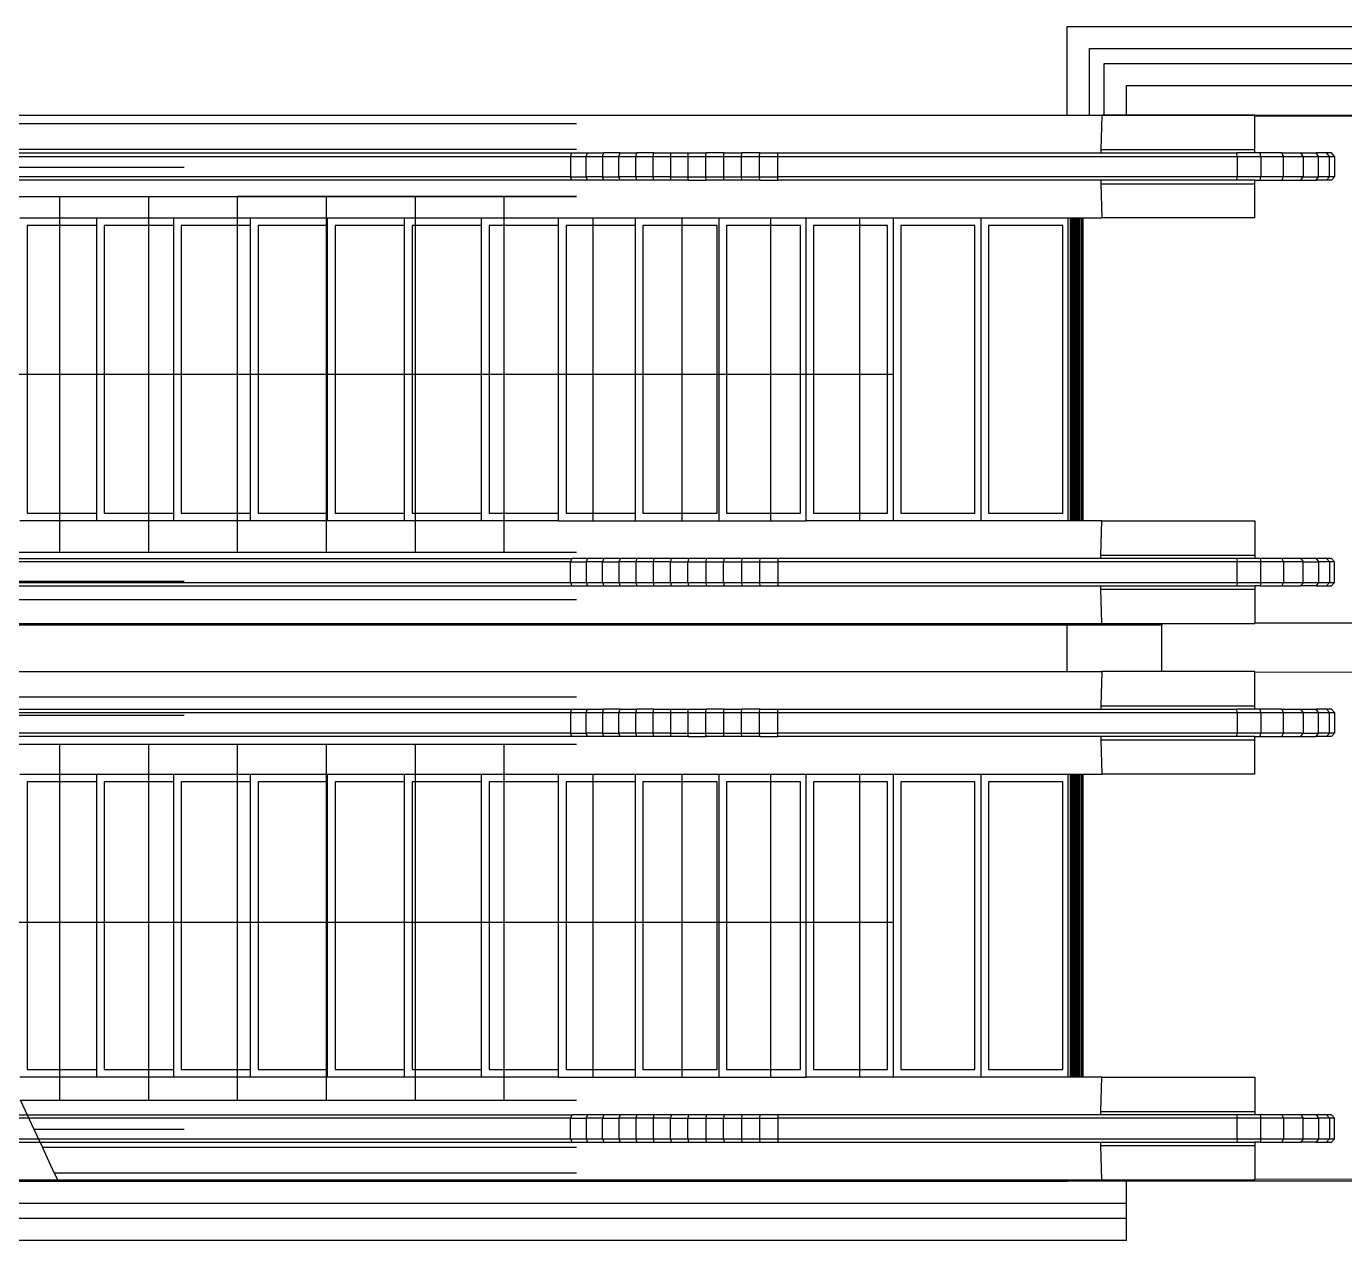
# Model space of a CAD drawing. Extents: x -81148 to 10972, y -53931 to 52487.
# Drawn here: x -23372 to -18923, y -16786 to -12690 of the extents above; entities that cross this region are included whole.
import ezdxf

# ---------------------------------------------------------------- set-up
doc = ezdxf.new("R2010")
doc.units = 0
doc.layers.get('0').update_dxf_attribs({"linetype": 'CONTINUOUS'})

msp = doc.modelspace()

# ---------------------------------------------------------------- linework, layer by layer
for p, q in [((-19859.2, -12990.4), (-19859.2, -12690.4)), ((-19859.2, -12690.4), (-15525.4, -12690.4)), ((-19859.2, -12990.4), (-19859.2, -12690.4)), ((-19859.2, -12690.4), (-15525.4, -12690.4)), ((-19784.2, -12990.4), (-19784.2, -12765.4)), ((-19784.2, -12765.4), (-15525.4, -12765.4)), ((-19734.2, -12990.4), (-19734.2, -12815.4)), ((-19734.2, -12815.4), (-15525.4, -12815.4)), ((-19659.2, -12990.4), (-19659.2, -12890.4)), ((-19659.2, -12890.4), (-15525.4, -12890.4)), ((-30454.7, -12990.4), (-19859.2, -12990.4)), ((-24944, -12990.4), (-21515.5, -12990.4)), ((-21515.5, -13019.4), (-24930.5, -13019.4)), ((-19859.2, -12990.4), (-19742.4, -12990.4)), ((-19742.4, -12990.4), (-19746.1, -13105.8)), ((-19226.1, -12990.4), (-19742.4, -12990.4)), ((-19742.4, -12990.4), (-17359.2, -12990.4)), ((-19226.1, -12991.8), (-19226.1, -12990.4)), ((-19226.1, -12991.8), (-18034.2, -12993.5)), ((-19226.1, -13105.8), (-19226.1, -12991.8)), ((-25882.9, -13117.3), (-21531.3, -13117.3)), ((-21515.5, -13105.4), (-24890.3, -13105.4)), ((-21536.2, -13128.9), (-21531.3, -13117.3)), ((-21531.3, -13117.3), (-21478, -13117.3)), ((-21482.7, -13128.9), (-21478, -13117.3)), ((-21478, -13117.3), (-21423.6, -13117.3)), ((-21427.9, -13128.9), (-21423.6, -13117.3)), ((-21368.1, -13117.3), (-21423.6, -13117.3)), ((-21372, -13128.9), (-21368.1, -13117.3)), ((-21368.1, -13117.3), (-21311.6, -13117.3)), ((-21315, -13128.9), (-21311.6, -13117.3)), ((-21254.2, -13117.3), (-21311.6, -13117.3)), ((-21257.2, -13128.9), (-21254.2, -13117.3)), ((-21254.2, -13117.3), (-21196, -13117.3)), ((-21198.6, -13128.9), (-21196, -13117.3)), ((-21196, -13117.3), (-21137.1, -13117.3)), ((-21139.2, -13128.9), (-21137.1, -13117.3)), ((-21137.1, -13117.3), (-21077.6, -13117.3)), ((-21079.3, -13128.9), (-21077.6, -13117.3)), ((-21017.6, -13117.3), (-21077.6, -13117.3)), ((-21018.9, -13128.9), (-21017.6, -13117.3)), ((-21017.6, -13117.3), (-20957.4, -13117.3)), ((-20958.2, -13128.9), (-20957.4, -13117.3)), ((-20896.8, -13117.3), (-20957.4, -13117.3)), ((-20897.3, -13128.9), (-20896.8, -13117.3)), ((-20896.8, -13117.3), (-20836.1, -13117.3)), ((-20836.2, -13128.9), (-20836.1, -13117.3)), ((-20836.1, -13117.3), (-19746.1, -13117.3)), ((-19746.1, -13105.8), (-19746.1, -13117.3)), ((-19746.1, -13105.8), (-19226.1, -13105.8)), ((-19746.1, -13117.3), (-19286.8, -13117.3)), ((-19286.1, -13128.9), (-19286.8, -13117.3)), ((-19226.1, -13117.3), (-19286.8, -13117.3)), ((-19226.1, -13117.3), (-19226.1, -13105.8)), ((-19208.1, -13117.3), (-19226.1, -13117.3)), ((-19205.6, -13128.9), (-19208.1, -13117.3)), ((-19134.7, -13117.3), (-19208.1, -13117.3)), ((-19129.9, -13128.9), (-19134.7, -13117.3)), ((-19134.7, -13117.3), (-19070.5, -13117.3)), ((-19063.7, -13128.9), (-19070.5, -13117.3)), ((-19070.5, -13117.3), (-19019.3, -13117.3)), ((-19010.9, -13128.9), (-19019.3, -13117.3)), ((-18984.3, -13117.3), (-19019.3, -13117.3)), ((-18974.8, -13128.9), (-18984.3, -13117.3)), ((-18967.6, -13117.3), (-18984.3, -13117.3)), ((-18957.5, -13128.9), (-18967.6, -13117.3)), ((-25902.9, -13128.9), (-21536.2, -13128.9)), ((-24862.3, -13165.4), (-22839.5, -13165.4)), ((-21536.2, -13128.9), (-21482.7, -13128.9)), ((-21536.2, -13128.9), (-21536.2, -13198.1)), ((-21482.7, -13128.9), (-21427.9, -13128.9)), ((-21482.7, -13198.1), (-21482.7, -13128.9)), ((-21427.9, -13128.9), (-21372, -13128.9)), ((-21427.9, -13128.9), (-21427.9, -13198.1)), ((-21372, -13198.1), (-21372, -13128.9)), ((-21372, -13128.9), (-21315, -13128.9)), ((-21315, -13128.9), (-21257.2, -13128.9)), ((-21315, -13198.1), (-21315, -13128.9)), ((-21257.2, -13128.9), (-21198.6, -13128.9)), ((-21257.2, -13198.1), (-21257.2, -13128.9)), ((-21198.6, -13128.9), (-21139.2, -13128.9)), ((-21198.6, -13128.9), (-21198.6, -13198.1)), ((-21139.2, -13128.9), (-21079.3, -13128.9)), ((-21139.2, -13128.9), (-21139.2, -13198.1)), ((-21079.3, -13128.9), (-21018.9, -13128.9)), ((-21079.3, -13198.1), (-21079.3, -13128.9)), ((-21018.9, -13128.9), (-21018.9, -13198.1)), ((-21018.9, -13128.9), (-20958.2, -13128.9)), ((-20958.2, -13128.9), (-20897.3, -13128.9)), ((-20958.2, -13198.1), (-20958.2, -13128.9)), ((-20897.3, -13128.9), (-20836.2, -13128.9)), ((-20897.3, -13198.1), (-20897.3, -13128.9)), ((-20836.2, -13128.9), (-19286.1, -13128.9)), ((-20836.2, -13198.1), (-20836.2, -13128.9)), ((-19286.1, -13128.9), (-19205.6, -13128.9)), ((-19286.1, -13128.9), (-19286.1, -13198.1)), ((-19205.6, -13128.9), (-19129.9, -13128.9)), ((-19205.6, -13128.9), (-19205.6, -13198.1)), ((-19129.9, -13128.9), (-19063.7, -13128.9)), ((-19129.9, -13198.1), (-19129.9, -13128.9)), ((-19063.7, -13128.9), (-19063.7, -13198.1)), ((-19063.7, -13128.9), (-19010.9, -13128.9)), ((-19010.9, -13128.9), (-18974.8, -13128.9)), ((-19010.9, -13198.1), (-19010.9, -13128.9)), ((-18974.8, -13198.1), (-18974.8, -13128.9)), ((-18974.8, -13128.9), (-18957.5, -13128.9)), ((-18957.5, -13128.9), (-18957.5, -13198.1)), ((-21536.2, -13198.1), (-23783.9, -13198.1)), ((-21531.3, -13209.6), (-23698.4, -13209.6)), ((-21536.2, -13198.1), (-21482.7, -13198.1)), ((-21531.3, -13209.6), (-21536.2, -13198.1)), ((-21478, -13209.6), (-21531.3, -13209.6)), ((-21427.9, -13198.1), (-21482.7, -13198.1)), ((-21478, -13209.6), (-21482.7, -13198.1)), ((-21423.6, -13209.6), (-21478, -13209.6)), ((-21423.6, -13209.6), (-21427.9, -13198.1)), ((-21427.9, -13198.1), (-21372, -13198.1)), ((-21368.1, -13209.6), (-21423.6, -13209.6)), ((-21368.1, -13209.6), (-21372, -13198.1)), ((-21315, -13198.1), (-21372, -13198.1)), ((-21311.6, -13209.6), (-21368.1, -13209.6)), ((-21257.2, -13198.1), (-21315, -13198.1)), ((-21311.6, -13209.6), (-21315, -13198.1)), ((-21254.2, -13209.6), (-21311.6, -13209.6)), ((-21198.6, -13198.1), (-21257.2, -13198.1)), ((-21254.2, -13209.6), (-21257.2, -13198.1)), ((-21196, -13209.6), (-21254.2, -13209.6)), ((-21196, -13209.6), (-21198.6, -13198.1)), ((-21198.6, -13198.1), (-21139.2, -13198.1)), ((-21137.1, -13209.6), (-21196, -13209.6)), ((-21137.1, -13209.6), (-21139.2, -13198.1)), ((-21139.2, -13198.1), (-21079.3, -13198.1)), ((-21137.1, -13209.6), (-21077.6, -13209.6)), ((-21079.3, -13198.1), (-21018.9, -13198.1)), ((-21077.6, -13209.6), (-21079.3, -13198.1)), ((-21017.6, -13209.6), (-21077.6, -13209.6)), ((-21018.9, -13198.1), (-20958.2, -13198.1)), ((-21017.6, -13209.6), (-21018.9, -13198.1)), ((-20957.4, -13209.6), (-21017.6, -13209.6)), ((-20957.4, -13209.6), (-20958.2, -13198.1)), ((-20958.2, -13198.1), (-20897.3, -13198.1)), ((-20896.8, -13209.6), (-20957.4, -13209.6)), ((-20896.8, -13209.6), (-20897.3, -13198.1)), ((-20897.3, -13198.1), (-20836.2, -13198.1)), ((-20896.8, -13209.6), (-20836.1, -13209.6)), ((-20836.1, -13209.6), (-20836.2, -13198.1)), ((-19286.1, -13198.1), (-20836.2, -13198.1)), ((-19746.1, -13209.6), (-20836.1, -13209.6)), ((-19746.1, -13209.6), (-19746.1, -13221.2)), ((-19286.8, -13209.6), (-19746.1, -13209.6)), ((-19286.8, -13209.6), (-19286.1, -13198.1)), ((-19226.1, -13209.6), (-19286.8, -13209.6)), ((-19205.6, -13198.1), (-19286.1, -13198.1)), ((-19226.1, -13221.2), (-19226.1, -13209.6)), ((-19226.1, -13209.6), (-19208.1, -13209.6)), ((-19208.1, -13209.6), (-19205.6, -13198.1)), ((-19208.1, -13209.6), (-19134.7, -13209.6)), ((-19129.9, -13198.1), (-19205.6, -13198.1)), ((-19134.7, -13209.6), (-19129.9, -13198.1)), ((-19134.7, -13209.6), (-19070.5, -13209.6)), ((-19063.7, -13198.1), (-19129.9, -13198.1)), ((-19070.5, -13209.6), (-19063.7, -13198.1)), ((-19070.5, -13209.6), (-19019.3, -13209.6)), ((-19063.7, -13198.1), (-19010.9, -13198.1)), ((-19019.3, -13209.6), (-19010.9, -13198.1)), ((-18984.3, -13209.6), (-19019.3, -13209.6)), ((-18974.8, -13198.1), (-19010.9, -13198.1)), ((-18984.3, -13209.6), (-18974.8, -13198.1)), ((-18967.6, -13209.6), (-18984.3, -13209.6)), ((-18957.5, -13198.1), (-18974.8, -13198.1)), ((-18957.5, -13198.1), (-18967.6, -13209.6)), ((-19746.1, -13221.2), (-19226.1, -13221.2)), ((-19746.1, -13221.2), (-19742.4, -13336.5)), ((-19226.1, -13336.5), (-19226.1, -13221.2)), ((-23559.2, -13264.4), (-23259.2, -13264.4)), ((-23259.2, -14464.4), (-23259.2, -13264.4)), ((-23259.2, -13264.4), (-22959.2, -13264.4)), ((-22959.2, -14464.4), (-22959.2, -13264.4)), ((-22959.2, -13264.4), (-22659.2, -13264.4)), ((-22659.2, -14464.4), (-22659.2, -13264.4)), ((-22359.2, -13264.4), (-22659.2, -13264.4)), ((-22659.2, -13264.4), (-21515.5, -13264.4)), ((-22359.2, -14464.4), (-22359.2, -13264.4)), ((-22059.2, -13264.4), (-22359.2, -13264.4)), ((-22059.2, -14464.4), (-22059.2, -13264.4)), ((-21759.2, -13264.4), (-22059.2, -13264.4)), ((-21759.2, -14464.4), (-21759.2, -13264.4)), ((-21515.5, -13264.4), (-21759.2, -13264.4)), ((-23394.4, -13336.5), (-23134.6, -13336.5)), ((-23134.6, -13336.5), (-22874.8, -13336.5)), ((-23134.6, -13362.2), (-23134.6, -13336.5)), ((-22874.8, -13336.5), (-22615, -13336.5)), ((-22874.8, -13362.2), (-22874.8, -13336.5)), ((-22615, -13336.5), (-22355.2, -13336.5)), ((-22615, -13362.2), (-22615, -13336.5)), ((-22355.2, -13336.5), (-22095.4, -13336.5)), ((-22355.2, -13362.2), (-22355.2, -13336.5)), ((-22095.4, -13336.5), (-21835.6, -13336.5)), ((-22095.4, -13362.2), (-22095.4, -13336.5)), ((-21835.6, -13336.5), (-21575.8, -13336.5)), ((-21835.6, -13362.2), (-21835.6, -13336.5)), ((-21575.8, -13362.2), (-21575.8, -13336.5)), ((-21575.8, -13336.5), (-21316, -13336.5)), ((-21459.2, -14358.7), (-21459.2, -13336.5)), ((-21316, -13362.2), (-21316, -13336.5)), ((-21316, -13336.5), (-21034.1, -13336.5)), ((-21159.2, -14358.7), (-21159.2, -13336.5)), ((-21034.1, -14358.7), (-21034.1, -13336.5)), ((-21034.1, -13336.5), (-20740.6, -13336.5)), ((-20859.2, -14358.7), (-20859.2, -13336.5)), ((-20740.6, -14358.7), (-20740.6, -13336.5)), ((-20740.6, -13336.5), (-20445.9, -13336.5)), ((-20559.2, -14358.7), (-20559.2, -13336.5)), ((-20445.9, -14358.7), (-20445.9, -13336.5)), ((-20445.9, -13336.5), (-20149.7, -13336.5)), ((-20149.7, -14358.7), (-20149.7, -13336.5)), ((-20149.7, -13336.5), (-19856.1, -13336.5)), ((-19856.1, -14358.7), (-19856.1, -13336.5)), ((-19856.1, -13336.5), (-19849.7, -13336.5)), ((-19849.7, -13336.5), (-19849.7, -14358.7)), ((-19849.7, -13336.5), (-19847.3, -13336.5)), ((-19847.3, -13336.5), (-19847.3, -14358.7)), ((-19847.3, -13336.5), (-19842.9, -13336.5)), ((-19842.9, -13336.5), (-19842.9, -14358.7)), ((-19842.9, -13336.5), (-19838.6, -13336.5)), ((-19838.6, -13336.5), (-19838.6, -14358.7)), ((-19838.6, -13336.5), (-19834.3, -13336.5)), ((-19834.3, -13336.5), (-19834.3, -14358.7)), ((-19834.3, -13336.5), (-19830, -13336.5)), ((-19830, -13336.5), (-19830, -14358.7)), ((-19830, -13336.5), (-19825.8, -13336.5)), ((-19825.8, -13336.5), (-19825.8, -14358.7)), ((-19825.8, -13336.5), (-19821.7, -13336.5)), ((-19821.7, -13336.5), (-19821.7, -14358.7)), ((-19821.7, -13336.5), (-19817.7, -13336.5)), ((-19817.7, -14358.7), (-19817.7, -13336.5)), ((-19817.7, -13336.5), (-19813.7, -13336.5)), ((-19813.7, -13336.5), (-19813.7, -14358.7)), ((-19813.7, -13336.5), (-19809.9, -13336.5)), ((-19809.9, -13336.5), (-19809.9, -14358.7)), ((-19809.9, -13336.5), (-19806.1, -13336.5)), ((-19806.1, -13336.5), (-19742.4, -13336.5)), ((-19806.1, -14358.7), (-19806.1, -13336.5)), ((-19226.1, -13336.5), (-19742.4, -13336.5)), ((-23369.4, -13362.2), (-23369.4, -14333)), ((-23134.6, -13362.2), (-23369.4, -13362.2)), ((-23134.6, -14333), (-23134.6, -13362.2)), ((-23109.6, -13362.2), (-23109.6, -14333)), ((-22874.8, -13362.2), (-23109.6, -13362.2)), ((-22874.8, -14333), (-22874.8, -13362.2)), ((-22849.8, -13362.2), (-22849.8, -14333)), ((-22615, -13362.2), (-22849.8, -13362.2)), ((-22615, -14333), (-22615, -13362.2)), ((-22590, -13362.2), (-22590, -14333)), ((-22355.2, -13362.2), (-22590, -13362.2)), ((-22355.2, -14333), (-22355.2, -13362.2)), ((-22330.2, -13362.2), (-22330.2, -14333)), ((-22095.4, -13362.2), (-22330.2, -13362.2)), ((-22095.4, -14333), (-22095.4, -13362.2)), ((-22070.4, -13362.2), (-22070.4, -14333)), ((-21835.6, -13362.2), (-22070.4, -13362.2)), ((-21835.6, -14333), (-21835.6, -13362.2)), ((-21810.6, -13362.2), (-21810.6, -14333)), ((-21575.8, -13362.2), (-21810.6, -13362.2)), ((-21575.8, -14333), (-21575.8, -13362.2)), ((-21550.8, -13362.2), (-21550.8, -14333)), ((-21316, -13362.2), (-21550.8, -13362.2)), ((-21316, -14333), (-21316, -13362.2)), ((-21291, -13362.2), (-21291, -14333)), ((-21041, -13362.2), (-21291, -13362.2)), ((-21041, -14333), (-21041, -13362.2)), ((-21009.1, -13362.2), (-21009.1, -14333)), ((-20759.1, -13362.2), (-21009.1, -13362.2)), ((-20759.1, -14333), (-20759.1, -13362.2)), ((-20715.6, -13362.2), (-20715.6, -14333)), ((-20465.6, -13362.2), (-20715.6, -13362.2)), ((-20465.6, -14333), (-20465.6, -13362.2)), ((-20420.9, -13362.2), (-20420.9, -14333)), ((-20170.9, -13362.2), (-20420.9, -13362.2)), ((-20170.9, -14333), (-20170.9, -13362.2)), ((-20124.7, -13362.2), (-20124.7, -14333)), ((-19874.7, -13362.2), (-20124.7, -13362.2)), ((-19874.7, -14333), (-19874.7, -13362.2)), ((-20445.9, -13864.4), (-23836.5, -13864.4)), ((-23134.6, -14358.7), (-23394.4, -14358.7)), ((-23369.4, -14333), (-23134.6, -14333)), ((-23134.6, -14358.7), (-23134.6, -14333)), ((-22874.8, -14358.7), (-23134.6, -14358.7)), ((-23109.6, -14333), (-22874.8, -14333)), ((-22874.8, -14358.7), (-22874.8, -14333)), ((-22615, -14358.7), (-22874.8, -14358.7)), ((-22849.8, -14333), (-22615, -14333)), ((-22615, -14358.7), (-22615, -14333)), ((-22355.2, -14358.7), (-22615, -14358.7)), ((-22590, -14333), (-22355.2, -14333)), ((-22355.2, -14358.7), (-22355.2, -14333)), ((-22095.4, -14358.7), (-22355.2, -14358.7)), ((-22330.2, -14333), (-22095.4, -14333)), ((-22095.4, -14358.7), (-22095.4, -14333)), ((-21835.6, -14358.7), (-22095.4, -14358.7)), ((-22070.4, -14333), (-21835.6, -14333)), ((-21835.6, -14358.7), (-21835.6, -14333)), ((-21575.8, -14358.7), (-21835.6, -14358.7)), ((-21810.6, -14333), (-21575.8, -14333)), ((-21575.8, -14358.7), (-21575.8, -14333)), ((-21575.8, -14358.7), (-21316, -14358.7)), ((-21550.8, -14333), (-21316, -14333)), ((-21316, -14358.7), (-21316, -14333)), ((-21316, -14358.7), (-21034.1, -14358.7)), ((-21291, -14333), (-21041, -14333)), ((-21034.1, -14358.7), (-20740.6, -14358.7)), ((-21009.1, -14333), (-20759.1, -14333)), ((-20445.9, -14358.7), (-20740.6, -14358.7)), ((-20715.6, -14333), (-20465.6, -14333)), ((-20149.7, -14358.7), (-20445.9, -14358.7)), ((-20420.9, -14333), (-20170.9, -14333)), ((-19856.1, -14358.7), (-20149.7, -14358.7)), ((-20124.7, -14333), (-19874.7, -14333)), ((-19849.7, -14358.7), (-19856.1, -14358.7)), ((-19847.3, -14358.7), (-19849.7, -14358.7)), ((-19842.9, -14358.7), (-19847.3, -14358.7)), ((-19838.6, -14358.7), (-19842.9, -14358.7)), ((-19834.3, -14358.7), (-19838.6, -14358.7)), ((-19830, -14358.7), (-19834.3, -14358.7)), ((-19825.8, -14358.7), (-19830, -14358.7)), ((-19821.7, -14358.7), (-19825.8, -14358.7)), ((-19817.7, -14358.7), (-19821.7, -14358.7)), ((-19813.7, -14358.7), (-19817.7, -14358.7)), ((-19809.9, -14358.7), (-19813.7, -14358.7)), ((-19806.1, -14358.7), (-19809.9, -14358.7)), ((-19806.1, -14333), (-19804.7, -14333)), ((-19742.4, -14358.7), (-19806.1, -14358.7)), ((-19746.1, -14474.1), (-19742.4, -14358.7)), ((-19742.4, -14358.7), (-19226.1, -14358.7)), ((-19226.1, -14358.7), (-19226.1, -14474.1)), ((-21536.2, -14497.1), (-23783.9, -14497.1)), ((-23763.9, -14485.6), (-21531.3, -14485.6)), ((-23559.2, -14464.4), (-21515.5, -14464.4)), ((-21531.3, -14485.6), (-21536.2, -14497.1)), ((-21536.2, -14497.1), (-21482.7, -14497.1)), ((-21536.2, -14566.4), (-21536.2, -14497.1)), ((-21478, -14485.6), (-21531.3, -14485.6)), ((-21478, -14485.6), (-21482.7, -14497.1)), ((-21427.9, -14497.1), (-21482.7, -14497.1)), ((-21482.7, -14497.1), (-21482.7, -14566.4)), ((-21423.6, -14485.6), (-21478, -14485.6)), ((-21423.6, -14485.6), (-21427.9, -14497.1)), ((-21427.9, -14566.4), (-21427.9, -14497.1)), ((-21427.9, -14497.1), (-21372, -14497.1)), ((-21368.1, -14485.6), (-21423.6, -14485.6)), ((-21368.1, -14485.6), (-21372, -14497.1)), ((-21372, -14497.1), (-21372, -14566.4)), ((-21315, -14497.1), (-21372, -14497.1)), ((-21311.6, -14485.6), (-21368.1, -14485.6)), ((-21311.6, -14485.6), (-21315, -14497.1)), ((-21257.2, -14497.1), (-21315, -14497.1)), ((-21315, -14497.1), (-21315, -14566.4)), ((-21254.2, -14485.6), (-21311.6, -14485.6)), ((-21254.2, -14485.6), (-21257.2, -14497.1)), ((-21198.6, -14497.1), (-21257.2, -14497.1)), ((-21257.2, -14497.1), (-21257.2, -14566.4)), ((-21196, -14485.6), (-21254.2, -14485.6)), ((-21196, -14485.6), (-21198.6, -14497.1)), ((-21198.6, -14566.4), (-21198.6, -14497.1)), ((-21198.6, -14497.1), (-21139.2, -14497.1)), ((-21137.1, -14485.6), (-21196, -14485.6)), ((-21137.1, -14485.6), (-21139.2, -14497.1)), ((-21139.2, -14497.1), (-21079.3, -14497.1)), ((-21139.2, -14566.4), (-21139.2, -14497.1)), ((-21077.6, -14485.6), (-21137.1, -14485.6)), ((-21077.6, -14485.6), (-21079.3, -14497.1)), ((-21079.3, -14497.1), (-21018.9, -14497.1)), ((-21079.3, -14497.1), (-21079.3, -14566.4)), ((-21017.6, -14485.6), (-21077.6, -14485.6)), ((-21017.6, -14485.6), (-21018.9, -14497.1)), ((-21018.9, -14566.4), (-21018.9, -14497.1)), ((-21018.9, -14497.1), (-20958.2, -14497.1)), ((-20957.4, -14485.6), (-21017.6, -14485.6)), ((-20957.4, -14485.6), (-20958.2, -14497.1)), ((-20958.2, -14497.1), (-20958.2, -14566.4)), ((-20958.2, -14497.1), (-20897.3, -14497.1)), ((-20896.8, -14485.6), (-20957.4, -14485.6)), ((-20896.8, -14485.6), (-20897.3, -14497.1)), ((-20897.3, -14497.1), (-20897.3, -14566.4)), ((-20897.3, -14497.1), (-20836.2, -14497.1)), ((-20836.1, -14485.6), (-20896.8, -14485.6)), ((-20836.1, -14485.6), (-20836.2, -14497.1)), ((-19286.1, -14497.1), (-20836.2, -14497.1)), ((-20836.2, -14497.1), (-20836.2, -14566.4)), ((-19746.1, -14485.6), (-20836.1, -14485.6)), ((-19746.1, -14485.6), (-19746.1, -14474.1)), ((-19746.1, -14474.1), (-19226.1, -14474.1)), ((-19286.8, -14485.6), (-19746.1, -14485.6)), ((-19286.8, -14485.6), (-19286.1, -14497.1)), ((-19226.1, -14485.6), (-19286.8, -14485.6)), ((-19286.1, -14566.4), (-19286.1, -14497.1)), ((-19205.6, -14497.1), (-19286.1, -14497.1)), ((-19226.1, -14474.1), (-19226.1, -14485.6)), ((-19208.1, -14485.6), (-19226.1, -14485.6)), ((-19208.1, -14485.6), (-19205.6, -14497.1)), ((-19134.7, -14485.6), (-19208.1, -14485.6)), ((-19129.9, -14497.1), (-19205.6, -14497.1)), ((-19205.6, -14566.4), (-19205.6, -14497.1)), ((-19134.7, -14485.6), (-19129.9, -14497.1)), ((-19070.5, -14485.6), (-19134.7, -14485.6)), ((-19063.7, -14497.1), (-19129.9, -14497.1)), ((-19129.9, -14497.1), (-19129.9, -14566.4)), ((-19070.5, -14485.6), (-19063.7, -14497.1)), ((-19019.3, -14485.6), (-19070.5, -14485.6)), ((-19063.7, -14566.4), (-19063.7, -14497.1)), ((-19063.7, -14497.1), (-19010.9, -14497.1)), ((-19019.3, -14485.6), (-19010.9, -14497.1)), ((-18984.3, -14485.6), (-19019.3, -14485.6)), ((-19010.9, -14497.1), (-19010.9, -14566.4)), ((-18974.8, -14497.1), (-19010.9, -14497.1)), ((-18967.6, -14485.6), (-18984.3, -14485.6)), ((-18984.3, -14485.6), (-18974.8, -14497.1)), ((-18974.8, -14497.1), (-18974.8, -14566.4)), ((-18957.5, -14497.1), (-18974.8, -14497.1)), ((-18957.5, -14497.1), (-18967.6, -14485.6)), ((-18957.5, -14566.4), (-18957.5, -14497.1)), ((-22839.5, -14563.4), (-24209.2, -14563.4)), ((-23783.9, -14566.4), (-21536.2, -14566.4)), ((-23763.9, -14577.9), (-21531.3, -14577.9)), ((-21536.2, -14566.4), (-21482.7, -14566.4)), ((-21536.2, -14566.4), (-21531.3, -14577.9)), ((-21531.3, -14577.9), (-21478, -14577.9)), ((-21482.7, -14566.4), (-21427.9, -14566.4)), ((-21482.7, -14566.4), (-21478, -14577.9)), ((-21478, -14577.9), (-21423.6, -14577.9)), ((-21427.9, -14566.4), (-21423.6, -14577.9)), ((-21427.9, -14566.4), (-21372, -14566.4)), ((-21423.6, -14577.9), (-21368.1, -14577.9)), ((-21372, -14566.4), (-21315, -14566.4)), ((-21372, -14566.4), (-21368.1, -14577.9)), ((-21368.1, -14577.9), (-21311.6, -14577.9)), ((-21315, -14566.4), (-21257.2, -14566.4)), ((-21315, -14566.4), (-21311.6, -14577.9)), ((-21311.6, -14577.9), (-21254.2, -14577.9)), ((-21257.2, -14566.4), (-21198.6, -14566.4)), ((-21257.2, -14566.4), (-21254.2, -14577.9)), ((-21254.2, -14577.9), (-21196, -14577.9)), ((-21198.6, -14566.4), (-21139.2, -14566.4)), ((-21198.6, -14566.4), (-21196, -14577.9)), ((-21196, -14577.9), (-21137.1, -14577.9)), ((-21139.2, -14566.4), (-21079.3, -14566.4)), ((-21139.2, -14566.4), (-21137.1, -14577.9)), ((-21137.1, -14577.9), (-21077.6, -14577.9)), ((-21079.3, -14566.4), (-21018.9, -14566.4)), ((-21079.3, -14566.4), (-21077.6, -14577.9)), ((-21077.6, -14577.9), (-21017.6, -14577.9)), ((-21018.9, -14566.4), (-20958.2, -14566.4)), ((-21018.9, -14566.4), (-21017.6, -14577.9)), ((-21017.6, -14577.9), (-20957.4, -14577.9)), ((-20958.2, -14566.4), (-20897.3, -14566.4)), ((-20958.2, -14566.4), (-20957.4, -14577.9)), ((-20957.4, -14577.9), (-20896.8, -14577.9)), ((-20897.3, -14566.4), (-20896.8, -14577.9)), ((-20897.3, -14566.4), (-20836.2, -14566.4)), ((-20896.8, -14577.9), (-20836.1, -14577.9)), ((-20836.2, -14566.4), (-20836.1, -14577.9)), ((-20836.2, -14566.4), (-19286.1, -14566.4)), ((-20836.1, -14577.9), (-19746.1, -14577.9)), ((-19746.1, -14589.4), (-19746.1, -14577.9)), ((-19746.1, -14577.9), (-19286.8, -14577.9)), ((-19742.4, -14704.8), (-19746.1, -14589.4)), ((-19746.1, -14589.4), (-19226.1, -14589.4)), ((-19286.1, -14566.4), (-19286.8, -14577.9)), ((-19286.8, -14577.9), (-19226.1, -14577.9)), ((-19286.1, -14566.4), (-19205.6, -14566.4)), ((-19226.1, -14577.9), (-19226.1, -14589.4)), ((-19208.1, -14577.9), (-19226.1, -14577.9)), ((-19226.1, -14589.4), (-19226.1, -14703.1)), ((-19205.6, -14566.4), (-19208.1, -14577.9)), ((-19208.1, -14577.9), (-19134.7, -14577.9)), ((-19205.6, -14566.4), (-19129.9, -14566.4)), ((-19129.9, -14566.4), (-19134.7, -14577.9)), ((-19134.7, -14577.9), (-19070.5, -14577.9)), ((-19129.9, -14566.4), (-19063.7, -14566.4)), ((-19063.7, -14566.4), (-19070.5, -14577.9)), ((-19019.3, -14577.9), (-19070.5, -14577.9)), ((-19063.7, -14566.4), (-19010.9, -14566.4)), ((-19010.9, -14566.4), (-19019.3, -14577.9)), ((-19019.3, -14577.9), (-18984.3, -14577.9)), ((-19010.9, -14566.4), (-18974.8, -14566.4)), ((-18974.8, -14566.4), (-18984.3, -14577.9)), ((-18984.3, -14577.9), (-18967.6, -14577.9)), ((-18974.8, -14566.4), (-18957.5, -14566.4)), ((-18957.5, -14566.4), (-18967.6, -14577.9)), ((-24181.1, -14623.4), (-21515.5, -14623.4)), ((-30454.7, -14704.8), (-19859.2, -14704.8)), ((-24140.9, -14709.4), (-19539.7, -14709.4)), ((-19859.2, -14866.7), (-19859.2, -14704.8)), ((-19859.2, -14704.8), (-19742.4, -14704.8)), ((-19742.4, -14704.8), (-19226.1, -14704.8)), ((-19539.7, -14709.4), (-19535.1, -14704.8)), ((-19539.7, -14866.7), (-19539.7, -14709.4)), ((-18034.2, -14704.8), (-19226.1, -14703.1)), ((-19226.1, -14704.8), (-19226.1, -14703.1)), ((-30454.7, -14866.7), (-19859.2, -14866.7)), ((-21515.5, -14867.4), (-24067.1, -14867.4)), ((-19859.2, -14866.7), (-19742.4, -14866.7)), ((-19742.4, -14866.7), (-19746.1, -14982.1)), ((-19226.1, -14866.7), (-19742.4, -14866.7)), ((-19226.1, -14868.1), (-19226.1, -14866.7)), ((-19226.1, -14868.1), (-18034.2, -14869.8)), ((-19226.1, -14982.1), (-19226.1, -14868.1)), ((-21515.5, -14953.4), (-24026.9, -14953.4)), ((-19746.1, -14982.1), (-19746.1, -14993.7)), ((-19746.1, -14982.1), (-19226.1, -14982.1)), ((-19226.1, -14993.7), (-19226.1, -14982.1)), ((-25902.9, -15005.2), (-21536.2, -15005.2)), ((-25882.9, -14993.7), (-21531.3, -14993.7)), ((-23998.9, -15013.4), (-22839.5, -15013.4)), ((-21536.2, -15005.2), (-21531.3, -14993.7)), ((-21536.2, -15005.2), (-21482.7, -15005.2)), ((-21536.2, -15005.2), (-21536.2, -15074.4)), ((-21531.3, -14993.7), (-21478, -14993.7)), ((-21482.7, -15005.2), (-21478, -14993.7)), ((-21482.7, -15005.2), (-21427.9, -15005.2)), ((-21482.7, -15074.4), (-21482.7, -15005.2)), ((-21478, -14993.7), (-21423.6, -14993.7)), ((-21427.9, -15005.2), (-21423.6, -14993.7)), ((-21427.9, -15005.2), (-21372, -15005.2)), ((-21427.9, -15005.2), (-21427.9, -15074.4)), ((-21368.1, -14993.7), (-21423.6, -14993.7)), ((-21372, -15005.2), (-21368.1, -14993.7)), ((-21372, -15074.4), (-21372, -15005.2)), ((-21372, -15005.2), (-21315, -15005.2)), ((-21368.1, -14993.7), (-21311.6, -14993.7)), ((-21315, -15005.2), (-21311.6, -14993.7)), ((-21315, -15005.2), (-21257.2, -15005.2)), ((-21315, -15074.4), (-21315, -15005.2)), ((-21254.2, -14993.7), (-21311.6, -14993.7)), ((-21257.2, -15005.2), (-21254.2, -14993.7)), ((-21257.2, -15005.2), (-21198.6, -15005.2)), ((-21257.2, -15074.4), (-21257.2, -15005.2)), ((-21254.2, -14993.7), (-21196, -14993.7)), ((-21198.6, -15005.2), (-21196, -14993.7)), ((-21198.6, -15005.2), (-21139.2, -15005.2)), ((-21198.6, -15005.2), (-21198.6, -15074.4)), ((-21196, -14993.7), (-21137.1, -14993.7)), ((-21139.2, -15005.2), (-21137.1, -14993.7)), ((-21139.2, -15005.2), (-21079.3, -15005.2)), ((-21139.2, -15005.2), (-21139.2, -15074.4)), ((-21137.1, -14993.7), (-21077.6, -14993.7)), ((-21079.3, -15005.2), (-21077.6, -14993.7)), ((-21079.3, -15005.2), (-21018.9, -15005.2)), ((-21079.3, -15074.4), (-21079.3, -15005.2)), ((-21017.6, -14993.7), (-21077.6, -14993.7)), ((-21018.9, -15005.2), (-21017.6, -14993.7)), ((-21018.9, -15005.2), (-21018.9, -15074.4)), ((-21018.9, -15005.2), (-20958.2, -15005.2)), ((-21017.6, -14993.7), (-20957.4, -14993.7)), ((-20958.2, -15005.2), (-20957.4, -14993.7)), ((-20958.2, -15005.2), (-20897.3, -15005.2)), ((-20958.2, -15074.4), (-20958.2, -15005.2)), ((-20896.8, -14993.7), (-20957.4, -14993.7)), ((-20897.3, -15005.2), (-20896.8, -14993.7)), ((-20897.3, -15005.2), (-20836.2, -15005.2)), ((-20897.3, -15074.4), (-20897.3, -15005.2)), ((-20896.8, -14993.7), (-20836.1, -14993.7)), ((-20836.2, -15005.2), (-20836.1, -14993.7)), ((-20836.2, -15005.2), (-19286.1, -15005.2)), ((-20836.2, -15074.4), (-20836.2, -15005.2)), ((-20836.1, -14993.7), (-19746.1, -14993.7)), ((-19746.1, -14993.7), (-19286.8, -14993.7)), ((-19286.1, -15005.2), (-19286.8, -14993.7)), ((-19226.1, -14993.7), (-19286.8, -14993.7)), ((-19286.1, -15005.2), (-19205.6, -15005.2)), ((-19286.1, -15005.2), (-19286.1, -15074.4)), ((-19208.1, -14993.7), (-19226.1, -14993.7)), ((-19205.6, -15005.2), (-19208.1, -14993.7)), ((-19134.7, -14993.7), (-19208.1, -14993.7)), ((-19205.6, -15005.2), (-19129.9, -15005.2)), ((-19205.6, -15005.2), (-19205.6, -15074.4)), ((-19129.9, -15005.2), (-19134.7, -14993.7)), ((-19134.7, -14993.7), (-19070.5, -14993.7)), ((-19129.9, -15005.2), (-19063.7, -15005.2)), ((-19129.9, -15074.4), (-19129.9, -15005.2)), ((-19063.7, -15005.2), (-19070.5, -14993.7)), ((-19070.5, -14993.7), (-19019.3, -14993.7)), ((-19063.7, -15005.2), (-19063.7, -15074.4)), ((-19063.7, -15005.2), (-19010.9, -15005.2)), ((-19010.9, -15005.2), (-19019.3, -14993.7)), ((-18984.3, -14993.7), (-19019.3, -14993.7)), ((-19010.9, -15005.2), (-18974.8, -15005.2)), ((-19010.9, -15074.4), (-19010.9, -15005.2)), ((-18974.8, -15005.2), (-18984.3, -14993.7)), ((-18967.6, -14993.7), (-18984.3, -14993.7)), ((-18974.8, -15074.4), (-18974.8, -15005.2)), ((-18974.8, -15005.2), (-18957.5, -15005.2)), ((-18957.5, -15005.2), (-18967.6, -14993.7)), ((-18957.5, -15005.2), (-18957.5, -15074.4)), ((-21536.2, -15074.4), (-23783.9, -15074.4)), ((-21536.2, -15074.4), (-21482.7, -15074.4)), ((-21531.3, -15085.9), (-21536.2, -15074.4)), ((-21427.9, -15074.4), (-21482.7, -15074.4)), ((-21478, -15085.9), (-21482.7, -15074.4)), ((-21423.6, -15085.9), (-21427.9, -15074.4)), ((-21427.9, -15074.4), (-21372, -15074.4)), ((-21368.1, -15085.9), (-21372, -15074.4)), ((-21315, -15074.4), (-21372, -15074.4)), ((-21257.2, -15074.4), (-21315, -15074.4)), ((-21311.6, -15085.9), (-21315, -15074.4)), ((-21198.6, -15074.4), (-21257.2, -15074.4)), ((-21254.2, -15085.9), (-21257.2, -15074.4)), ((-21196, -15085.9), (-21198.6, -15074.4)), ((-21198.6, -15074.4), (-21139.2, -15074.4)), ((-21137.1, -15085.9), (-21139.2, -15074.4)), ((-21139.2, -15074.4), (-21079.3, -15074.4)), ((-21079.3, -15074.4), (-21018.9, -15074.4)), ((-21077.6, -15085.9), (-21079.3, -15074.4)), ((-21018.9, -15074.4), (-20958.2, -15074.4)), ((-21017.6, -15085.9), (-21018.9, -15074.4)), ((-20957.4, -15085.9), (-20958.2, -15074.4)), ((-20958.2, -15074.4), (-20897.3, -15074.4)), ((-20896.8, -15085.9), (-20897.3, -15074.4)), ((-20897.3, -15074.4), (-20836.2, -15074.4)), ((-20836.1, -15085.9), (-20836.2, -15074.4)), ((-19286.1, -15074.4), (-20836.2, -15074.4)), ((-19286.8, -15085.9), (-19286.1, -15074.4)), ((-19205.6, -15074.4), (-19286.1, -15074.4)), ((-19208.1, -15085.9), (-19205.6, -15074.4)), ((-19129.9, -15074.4), (-19205.6, -15074.4)), ((-19134.7, -15085.9), (-19129.9, -15074.4)), ((-19063.7, -15074.4), (-19129.9, -15074.4)), ((-19070.5, -15085.9), (-19063.7, -15074.4)), ((-19063.7, -15074.4), (-19010.9, -15074.4)), ((-19019.3, -15085.9), (-19010.9, -15074.4)), ((-18974.8, -15074.4), (-19010.9, -15074.4)), ((-18984.3, -15085.9), (-18974.8, -15074.4)), ((-18957.5, -15074.4), (-18974.8, -15074.4)), ((-18957.5, -15074.4), (-18967.6, -15085.9)), ((-21531.3, -15085.9), (-23698.4, -15085.9)), ((-23259.2, -15112.4), (-23559.2, -15112.4)), ((-23259.2, -16312.4), (-23259.2, -15112.4)), ((-22959.2, -15112.4), (-23259.2, -15112.4)), ((-22959.2, -16312.4), (-22959.2, -15112.4)), ((-22659.2, -15112.4), (-22959.2, -15112.4)), ((-22659.2, -16312.4), (-22659.2, -15112.4)), ((-22359.2, -15112.4), (-22659.2, -15112.4)), ((-22359.2, -16312.4), (-22359.2, -15112.4)), ((-22059.2, -15112.4), (-22359.2, -15112.4)), ((-22059.2, -16312.4), (-22059.2, -15112.4)), ((-21759.2, -15112.4), (-22059.2, -15112.4)), ((-21759.2, -16312.4), (-21759.2, -15112.4)), ((-21515.5, -15112.4), (-21759.2, -15112.4)), ((-21478, -15085.9), (-21531.3, -15085.9)), ((-21423.6, -15085.9), (-21478, -15085.9)), ((-21368.1, -15085.9), (-21423.6, -15085.9)), ((-21311.6, -15085.9), (-21368.1, -15085.9)), ((-21254.2, -15085.9), (-21311.6, -15085.9)), ((-21196, -15085.9), (-21254.2, -15085.9)), ((-21137.1, -15085.9), (-21196, -15085.9)), ((-21137.1, -15085.9), (-21077.6, -15085.9)), ((-21017.6, -15085.9), (-21077.6, -15085.9)), ((-20957.4, -15085.9), (-21017.6, -15085.9)), ((-20896.8, -15085.9), (-20957.4, -15085.9)), ((-20896.8, -15085.9), (-20836.1, -15085.9)), ((-19746.1, -15085.9), (-20836.1, -15085.9)), ((-19746.1, -15085.9), (-19746.1, -15097.5)), ((-19286.8, -15085.9), (-19746.1, -15085.9)), ((-19746.1, -15097.5), (-19226.1, -15097.5)), ((-19746.1, -15097.5), (-19742.4, -15212.9)), ((-19226.1, -15085.9), (-19286.8, -15085.9)), ((-19226.1, -15097.5), (-19226.1, -15085.9)), ((-19226.1, -15085.9), (-19208.1, -15085.9)), ((-19226.1, -15212.9), (-19226.1, -15097.5)), ((-19208.1, -15085.9), (-19134.7, -15085.9)), ((-19134.7, -15085.9), (-19070.5, -15085.9)), ((-19070.5, -15085.9), (-19019.3, -15085.9)), ((-18984.3, -15085.9), (-19019.3, -15085.9)), ((-18967.6, -15085.9), (-18984.3, -15085.9)), ((-23394.4, -15212.9), (-23134.6, -15212.9)), ((-23134.6, -15212.9), (-22874.8, -15212.9)), ((-23134.6, -15238.5), (-23134.6, -15212.9)), ((-22874.8, -15212.9), (-22615, -15212.9)), ((-22874.8, -15238.5), (-22874.8, -15212.9)), ((-22615, -15212.9), (-22355.2, -15212.9)), ((-22615, -15238.5), (-22615, -15212.9)), ((-22355.2, -15212.9), (-22095.4, -15212.9)), ((-22355.2, -15238.5), (-22355.2, -15212.9)), ((-22095.4, -15212.9), (-21835.6, -15212.9)), ((-22095.4, -15238.5), (-22095.4, -15212.9)), ((-21835.6, -15212.9), (-21575.8, -15212.9)), ((-21835.6, -15238.5), (-21835.6, -15212.9)), ((-21575.8, -15238.5), (-21575.8, -15212.9)), ((-21575.8, -15212.9), (-21316, -15212.9)), ((-21459.2, -16235), (-21459.2, -15212.9)), ((-21316, -15238.5), (-21316, -15212.9)), ((-21316, -15212.9), (-21034.1, -15212.9)), ((-21159.2, -16235), (-21159.2, -15212.9)), ((-21034.1, -16235), (-21034.1, -15212.9)), ((-21034.1, -15212.9), (-20740.6, -15212.9)), ((-20859.2, -16235), (-20859.2, -15212.9)), ((-20740.6, -16235), (-20740.6, -15212.9)), ((-20740.6, -15212.9), (-20445.9, -15212.9)), ((-20559.2, -16235), (-20559.2, -15212.9)), ((-20445.9, -16235), (-20445.9, -15212.9)), ((-20445.9, -15212.9), (-20149.7, -15212.9)), ((-20149.7, -16235), (-20149.7, -15212.9)), ((-20149.7, -15212.9), (-19856.1, -15212.9)), ((-19856.1, -16235), (-19856.1, -15212.9)), ((-19856.1, -15212.9), (-19849.7, -15212.9)), ((-19849.7, -15212.9), (-19849.7, -16235)), ((-19849.7, -15212.9), (-19847.3, -15212.9)), ((-19847.3, -15212.9), (-19847.3, -16235)), ((-19847.3, -15212.9), (-19842.9, -15212.9)), ((-19842.9, -15212.9), (-19842.9, -16235)), ((-19842.9, -15212.9), (-19838.6, -15212.9)), ((-19838.6, -15212.9), (-19838.6, -16235)), ((-19838.6, -15212.9), (-19834.3, -15212.9)), ((-19834.3, -15212.9), (-19834.3, -16235)), ((-19834.3, -15212.9), (-19830, -15212.9)), ((-19830, -15212.9), (-19830, -16235)), ((-19830, -15212.9), (-19825.8, -15212.9)), ((-19825.8, -15212.9), (-19825.8, -16235)), ((-19825.8, -15212.9), (-19821.7, -15212.9)), ((-19821.7, -15212.9), (-19821.7, -16235)), ((-19821.7, -15212.9), (-19817.7, -15212.9)), ((-19817.7, -16235), (-19817.7, -15212.9)), ((-19817.7, -15212.9), (-19813.7, -15212.9)), ((-19813.7, -15212.9), (-19813.7, -16235)), ((-19813.7, -15212.9), (-19809.9, -15212.9)), ((-19809.9, -15212.9), (-19809.9, -16235)), ((-19809.9, -15212.9), (-19806.1, -15212.9)), ((-19806.1, -15212.9), (-19742.4, -15212.9)), ((-19806.1, -16235), (-19806.1, -15212.9)), ((-19226.1, -15212.9), (-19742.4, -15212.9)), ((-23369.4, -15238.5), (-23369.4, -16209.4)), ((-23134.6, -15238.5), (-23369.4, -15238.5)), ((-23134.6, -16209.4), (-23134.6, -15238.5)), ((-23109.6, -15238.5), (-23109.6, -16209.4)), ((-22874.8, -15238.5), (-23109.6, -15238.5)), ((-22874.8, -16209.4), (-22874.8, -15238.5)), ((-22849.8, -15238.5), (-22849.8, -16209.4)), ((-22615, -15238.5), (-22849.8, -15238.5)), ((-22615, -16209.4), (-22615, -15238.5)), ((-22590, -15238.5), (-22590, -16209.4)), ((-22355.2, -15238.5), (-22590, -15238.5)), ((-22355.2, -16209.4), (-22355.2, -15238.5)), ((-22330.2, -15238.5), (-22330.2, -16209.4)), ((-22095.4, -15238.5), (-22330.2, -15238.5)), ((-22095.4, -16209.4), (-22095.4, -15238.5)), ((-22070.4, -15238.5), (-22070.4, -16209.4)), ((-21835.6, -15238.5), (-22070.4, -15238.5)), ((-21835.6, -16209.4), (-21835.6, -15238.5)), ((-21810.6, -15238.5), (-21810.6, -16209.4)), ((-21575.8, -15238.5), (-21810.6, -15238.5)), ((-21575.8, -16209.4), (-21575.8, -15238.5)), ((-21550.8, -15238.5), (-21550.8, -16209.4)), ((-21316, -15238.5), (-21550.8, -15238.5)), ((-21316, -16209.4), (-21316, -15238.5)), ((-21291, -15238.5), (-21291, -16209.4)), ((-21041, -15238.5), (-21291, -15238.5)), ((-21041, -16209.4), (-21041, -15238.5)), ((-21009.1, -15238.5), (-21009.1, -16209.4)), ((-20759.1, -15238.5), (-21009.1, -15238.5)), ((-20759.1, -16209.4), (-20759.1, -15238.5)), ((-20715.6, -15238.5), (-20715.6, -16209.4)), ((-20465.6, -15238.5), (-20715.6, -15238.5)), ((-20465.6, -16209.4), (-20465.6, -15238.5)), ((-20420.9, -15238.5), (-20420.9, -16209.4)), ((-20170.9, -15238.5), (-20420.9, -15238.5)), ((-20170.9, -16209.4), (-20170.9, -15238.5)), ((-20124.7, -15238.5), (-20124.7, -16209.4)), ((-19874.7, -15238.5), (-20124.7, -15238.5)), ((-19874.7, -16209.4), (-19874.7, -15238.5)), ((-23403, -15712.4), (-20445.9, -15712.4)), ((-23134.6, -16235), (-23394.4, -16235)), ((-23369.4, -16209.4), (-23134.6, -16209.4)), ((-23134.6, -16235), (-23134.6, -16209.4)), ((-22874.8, -16235), (-23134.6, -16235)), ((-23109.6, -16209.4), (-22874.8, -16209.4)), ((-22874.8, -16235), (-22874.8, -16209.4)), ((-22615, -16235), (-22874.8, -16235)), ((-22849.8, -16209.4), (-22615, -16209.4)), ((-22615, -16235), (-22615, -16209.4)), ((-22355.2, -16235), (-22615, -16235)), ((-22590, -16209.4), (-22355.2, -16209.4)), ((-22355.2, -16235), (-22355.2, -16209.4)), ((-22095.4, -16235), (-22355.2, -16235)), ((-22330.2, -16209.4), (-22095.4, -16209.4)), ((-22095.4, -16235), (-22095.4, -16209.4)), ((-21835.6, -16235), (-22095.4, -16235)), ((-22070.4, -16209.4), (-21835.6, -16209.4)), ((-21835.6, -16235), (-21835.6, -16209.4)), ((-21575.8, -16235), (-21835.6, -16235)), ((-21810.6, -16209.4), (-21575.8, -16209.4)), ((-21575.8, -16235), (-21575.8, -16209.4)), ((-21575.8, -16235), (-21316, -16235)), ((-21550.8, -16209.4), (-21316, -16209.4)), ((-21316, -16235), (-21316, -16209.4)), ((-21316, -16235), (-21034.1, -16235)), ((-21291, -16209.4), (-21041, -16209.4)), ((-21034.1, -16235), (-20740.6, -16235)), ((-21009.1, -16209.4), (-20759.1, -16209.4)), ((-20445.9, -16235), (-20740.6, -16235)), ((-20715.6, -16209.4), (-20465.6, -16209.4)), ((-20149.7, -16235), (-20445.9, -16235)), ((-20420.9, -16209.4), (-20170.9, -16209.4)), ((-19856.1, -16235), (-20149.7, -16235)), ((-20124.7, -16209.4), (-19874.7, -16209.4)), ((-19849.7, -16235), (-19856.1, -16235)), ((-19847.3, -16235), (-19849.7, -16235)), ((-19842.9, -16235), (-19847.3, -16235)), ((-19838.6, -16235), (-19842.9, -16235)), ((-19834.3, -16235), (-19838.6, -16235)), ((-19830, -16235), (-19834.3, -16235)), ((-19825.8, -16235), (-19830, -16235)), ((-19821.7, -16235), (-19825.8, -16235)), ((-19817.7, -16235), (-19821.7, -16235)), ((-19813.7, -16235), (-19817.7, -16235)), ((-19809.9, -16235), (-19813.7, -16235)), ((-19806.1, -16235), (-19809.9, -16235)), ((-19806.1, -16209.4), (-19804.7, -16209.4)), ((-19742.4, -16235), (-19806.1, -16235)), ((-19746.1, -16350.4), (-19742.4, -16235)), ((-19742.4, -16235), (-19226.1, -16235)), ((-19226.1, -16235), (-19226.1, -16350.4)), ((-23392, -16312.4), (-23259.2, -16312.4)), ((-23345.8, -16411.4), (-23392, -16312.4)), ((-23259.2, -16312.4), (-22959.2, -16312.4)), ((-22959.2, -16312.4), (-21515.5, -16312.4)), ((-23763.9, -16361.9), (-21531.3, -16361.9)), ((-21531.3, -16361.9), (-21536.2, -16373.5)), ((-21478, -16361.9), (-21531.3, -16361.9)), ((-21478, -16361.9), (-21482.7, -16373.5)), ((-21423.6, -16361.9), (-21478, -16361.9)), ((-21423.6, -16361.9), (-21427.9, -16373.5)), ((-21368.1, -16361.9), (-21423.6, -16361.9)), ((-21368.1, -16361.9), (-21372, -16373.5)), ((-21311.6, -16361.9), (-21368.1, -16361.9)), ((-21311.6, -16361.9), (-21315, -16373.5)), ((-21254.2, -16361.9), (-21311.6, -16361.9)), ((-21254.2, -16361.9), (-21257.2, -16373.5)), ((-21196, -16361.9), (-21254.2, -16361.9)), ((-21196, -16361.9), (-21198.6, -16373.5)), ((-21137.1, -16361.9), (-21196, -16361.9)), ((-21137.1, -16361.9), (-21139.2, -16373.5)), ((-21077.6, -16361.9), (-21137.1, -16361.9)), ((-21077.6, -16361.9), (-21079.3, -16373.5)), ((-21017.6, -16361.9), (-21077.6, -16361.9)), ((-21017.6, -16361.9), (-21018.9, -16373.5)), ((-20957.4, -16361.9), (-21017.6, -16361.9)), ((-20957.4, -16361.9), (-20958.2, -16373.5)), ((-20896.8, -16361.9), (-20957.4, -16361.9)), ((-20896.8, -16361.9), (-20897.3, -16373.5)), ((-20836.1, -16361.9), (-20896.8, -16361.9)), ((-20836.1, -16361.9), (-20836.2, -16373.5)), ((-19746.1, -16361.9), (-20836.1, -16361.9)), ((-19746.1, -16361.9), (-19746.1, -16350.4)), ((-19746.1, -16350.4), (-19226.1, -16350.4)), ((-19286.8, -16361.9), (-19746.1, -16361.9)), ((-19286.8, -16361.9), (-19286.1, -16373.5)), ((-19226.1, -16361.9), (-19286.8, -16361.9)), ((-19226.1, -16350.4), (-19226.1, -16361.9)), ((-19208.1, -16361.9), (-19226.1, -16361.9)), ((-19208.1, -16361.9), (-19205.6, -16373.5)), ((-19134.7, -16361.9), (-19208.1, -16361.9)), ((-19134.7, -16361.9), (-19129.9, -16373.5)), ((-19070.5, -16361.9), (-19134.7, -16361.9)), ((-19070.5, -16361.9), (-19063.7, -16373.5)), ((-19019.3, -16361.9), (-19070.5, -16361.9)), ((-19019.3, -16361.9), (-19010.9, -16373.5)), ((-18984.3, -16361.9), (-19019.3, -16361.9)), ((-18967.6, -16361.9), (-18984.3, -16361.9)), ((-18984.3, -16361.9), (-18974.8, -16373.5)), ((-18957.5, -16373.5), (-18967.6, -16361.9)), ((-21536.2, -16373.5), (-23783.9, -16373.5)), ((-23317.8, -16471.4), (-23345.8, -16411.4)), ((-22839.5, -16411.4), (-23345.8, -16411.4)), ((-21536.2, -16373.5), (-21482.7, -16373.5)), ((-21536.2, -16442.7), (-21536.2, -16373.5)), ((-21427.9, -16373.5), (-21482.7, -16373.5)), ((-21482.7, -16373.5), (-21482.7, -16442.7)), ((-21427.9, -16442.7), (-21427.9, -16373.5)), ((-21427.9, -16373.5), (-21372, -16373.5)), ((-21372, -16373.5), (-21372, -16442.7)), ((-21315, -16373.5), (-21372, -16373.5)), ((-21257.2, -16373.5), (-21315, -16373.5)), ((-21315, -16373.5), (-21315, -16442.7)), ((-21198.6, -16373.5), (-21257.2, -16373.5)), ((-21257.2, -16373.5), (-21257.2, -16442.7)), ((-21198.6, -16442.7), (-21198.6, -16373.5)), ((-21198.6, -16373.5), (-21139.2, -16373.5)), ((-21139.2, -16373.5), (-21079.3, -16373.5)), ((-21139.2, -16442.7), (-21139.2, -16373.5)), ((-21079.3, -16373.5), (-21018.9, -16373.5)), ((-21079.3, -16373.5), (-21079.3, -16442.7)), ((-21018.9, -16442.7), (-21018.9, -16373.5)), ((-21018.9, -16373.5), (-20958.2, -16373.5)), ((-20958.2, -16373.5), (-20958.2, -16442.7)), ((-20958.2, -16373.5), (-20897.3, -16373.5)), ((-20897.3, -16373.5), (-20897.3, -16442.7)), ((-20897.3, -16373.5), (-20836.2, -16373.5)), ((-19286.1, -16373.5), (-20836.2, -16373.5)), ((-20836.2, -16373.5), (-20836.2, -16442.7)), ((-19286.1, -16442.7), (-19286.1, -16373.5)), ((-19205.6, -16373.5), (-19286.1, -16373.5)), ((-19129.9, -16373.5), (-19205.6, -16373.5)), ((-19205.6, -16442.7), (-19205.6, -16373.5)), ((-19063.7, -16373.5), (-19129.9, -16373.5)), ((-19129.9, -16373.5), (-19129.9, -16442.7)), ((-19063.7, -16442.7), (-19063.7, -16373.5)), ((-19063.7, -16373.5), (-19010.9, -16373.5)), ((-19010.9, -16373.5), (-19010.9, -16442.7)), ((-18974.8, -16373.5), (-19010.9, -16373.5)), ((-18974.8, -16373.5), (-18974.8, -16442.7)), ((-18957.5, -16373.5), (-18974.8, -16373.5)), ((-18957.5, -16442.7), (-18957.5, -16373.5)), ((-23783.9, -16442.7), (-21536.2, -16442.7)), ((-23763.9, -16454.2), (-21531.3, -16454.2)), ((-21536.2, -16442.7), (-21482.7, -16442.7)), ((-21536.2, -16442.7), (-21531.3, -16454.2)), ((-21531.3, -16454.2), (-21478, -16454.2)), ((-21482.7, -16442.7), (-21427.9, -16442.7)), ((-21482.7, -16442.7), (-21478, -16454.2)), ((-21478, -16454.2), (-21423.6, -16454.2)), ((-21427.9, -16442.7), (-21423.6, -16454.2)), ((-21427.9, -16442.7), (-21372, -16442.7)), ((-21423.6, -16454.2), (-21368.1, -16454.2)), ((-21372, -16442.7), (-21315, -16442.7)), ((-21372, -16442.7), (-21368.1, -16454.2)), ((-21368.1, -16454.2), (-21311.6, -16454.2)), ((-21315, -16442.7), (-21257.2, -16442.7)), ((-21315, -16442.7), (-21311.6, -16454.2)), ((-21311.6, -16454.2), (-21254.2, -16454.2)), ((-21257.2, -16442.7), (-21198.6, -16442.7)), ((-21257.2, -16442.7), (-21254.2, -16454.2)), ((-21254.2, -16454.2), (-21196, -16454.2)), ((-21198.6, -16442.7), (-21139.2, -16442.7)), ((-21198.6, -16442.7), (-21196, -16454.2)), ((-21196, -16454.2), (-21137.1, -16454.2)), ((-21139.2, -16442.7), (-21079.3, -16442.7)), ((-21139.2, -16442.7), (-21137.1, -16454.2)), ((-21137.1, -16454.2), (-21077.6, -16454.2)), ((-21079.3, -16442.7), (-21018.9, -16442.7)), ((-21079.3, -16442.7), (-21077.6, -16454.2)), ((-21077.6, -16454.2), (-21017.6, -16454.2)), ((-21018.9, -16442.7), (-20958.2, -16442.7)), ((-21018.9, -16442.7), (-21017.6, -16454.2)), ((-21017.6, -16454.2), (-20957.4, -16454.2)), ((-20958.2, -16442.7), (-20897.3, -16442.7)), ((-20958.2, -16442.7), (-20957.4, -16454.2)), ((-20957.4, -16454.2), (-20896.8, -16454.2)), ((-20897.3, -16442.7), (-20896.8, -16454.2)), ((-20897.3, -16442.7), (-20836.2, -16442.7)), ((-20896.8, -16454.2), (-20836.1, -16454.2)), ((-20836.2, -16442.7), (-20836.1, -16454.2)), ((-20836.2, -16442.7), (-19286.1, -16442.7)), ((-20836.1, -16454.2), (-19746.1, -16454.2)), ((-19746.1, -16465.7), (-19746.1, -16454.2)), ((-19746.1, -16454.2), (-19286.8, -16454.2)), ((-19286.1, -16442.7), (-19286.8, -16454.2)), ((-19286.8, -16454.2), (-19226.1, -16454.2)), ((-19286.1, -16442.7), (-19205.6, -16442.7)), ((-19226.1, -16454.2), (-19226.1, -16465.7)), ((-19208.1, -16454.2), (-19226.1, -16454.2)), ((-19205.6, -16442.7), (-19208.1, -16454.2)), ((-19208.1, -16454.2), (-19134.7, -16454.2)), ((-19205.6, -16442.7), (-19129.9, -16442.7)), ((-19129.9, -16442.7), (-19134.7, -16454.2)), ((-19134.7, -16454.2), (-19070.5, -16454.2)), ((-19129.9, -16442.7), (-19063.7, -16442.7)), ((-19063.7, -16442.7), (-19070.5, -16454.2)), ((-19019.3, -16454.2), (-19070.5, -16454.2)), ((-19063.7, -16442.7), (-19010.9, -16442.7)), ((-19010.9, -16442.7), (-19019.3, -16454.2)), ((-19019.3, -16454.2), (-18984.3, -16454.2)), ((-19010.9, -16442.7), (-18974.8, -16442.7)), ((-18974.8, -16442.7), (-18984.3, -16454.2)), ((-18984.3, -16454.2), (-18967.6, -16454.2)), ((-18974.8, -16442.7), (-18957.5, -16442.7)), ((-18957.5, -16442.7), (-18967.6, -16454.2)), ((-23317.8, -16471.4), (-21515.5, -16471.4)), ((-23277.6, -16557.4), (-23317.8, -16471.4)), ((-19742.4, -16581.1), (-19746.1, -16465.7)), ((-19746.1, -16465.7), (-19226.1, -16465.7)), ((-19226.1, -16465.7), (-19226.1, -16579.4)), ((-23707.9, -16581.1), (-19859.2, -16581.1)), ((-23707.9, -16586.4), (-19859.2, -16586.4)), ((-19659.2, -16586.4), (-23707.9, -16586.4)), ((-23264, -16586.4), (-23277.6, -16557.4)), ((-23277.6, -16557.4), (-21515.5, -16557.4)), ((-17359.2, -16586.4), (-23264, -16586.4)), ((-19859.2, -16586.4), (-19859.2, -16581.1)), ((-19859.2, -16581.1), (-19742.4, -16581.1)), ((-19742.4, -16581.1), (-19226.1, -16581.1)), ((-19659.2, -16661.4), (-19659.2, -16586.4)), ((-18034.2, -16581.1), (-19226.1, -16579.4)), ((-19226.1, -16581.1), (-19226.1, -16579.4)), ((-19659.2, -16661.4), (-23707.9, -16661.4)), ((-19659.2, -16711.4), (-19659.2, -16661.4)), ((-19659.2, -16711.4), (-23707.9, -16711.4)), ((-19659.2, -16786.4), (-19659.2, -16711.4)), ((-19659.2, -16786.4), (-23707.9, -16786.4)), ((-19659.2, -16786.4), (-23707.9, -16786.4))]:
    msp.add_line(p, q)

doc.saveas('drawing.dxf')
